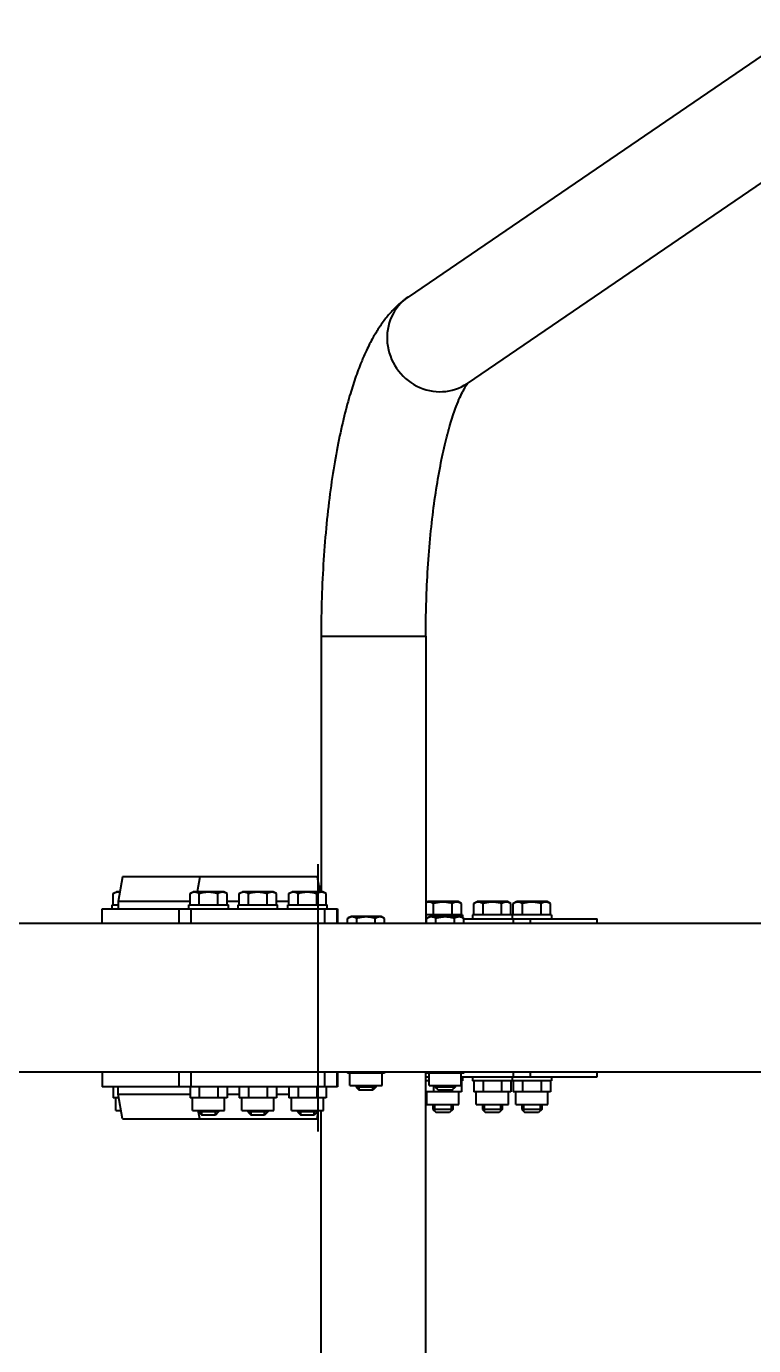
# Model space of a CAD drawing. Header units: millimetres. Extents: x 12256 to 15321, y 1839 to 5345.
# Drawn here: x 13685 to 13979, y 3128 to 3661 of the extents above; entities that cross this region are included whole.
import ezdxf

# ---------------------------------------------------------------- set-up
doc = ezdxf.new("R2010")
doc.units = ezdxf.units.MM
doc.layers.add('DiKom', color=7, linetype='Continuous')

msp = doc.modelspace()

# ---------------------------------------------------------------- linework, layer by layer
at = {"layer": 'DiKom', "color": 7, "linetype": 'Continuous', "lineweight": 40}
for p, q in [((13999.56, 3661.22), (13839.15, 3551.77)), ((13991.97, 3604.83), (13863, 3516.83)), ((13863, 3516.83), (13863, 3516.83)), ((13803.98, 3414.64), (13803.98, 3311.24)), ((13803.98, 3414.64), (13846.28, 3414.64)), ((13846.28, 3414.64), (13846.28, 3298.34)), ((13802.57, 3322.34), (13802.57, 3214.34)), ((13723.67, 3317.34), (13721.91, 3307.34)), ((13802.33, 3317.34), (13723.67, 3317.34)), ((13754.86, 3317.34), (13753.78, 3311.24)), ((13802.33, 3317.34), (13803.41, 3311.24)), ((13803.98, 3313.34), (13803.04, 3313.34)), ((13719.9, 3310.47), (13721.23, 3311.24)), ((13719.9, 3305.94), (13719.9, 3310.47)), ((13722.6, 3311.24), (13721.23, 3311.24)), ((13750.94, 3310.48), (13750.93, 3310.47)), ((13750.93, 3305.94), (13750.93, 3310.47)), ((13750.94, 3310.48), (13752.26, 3311.24)), ((13764.61, 3311.24), (13752.26, 3311.24)), ((13754.67, 3305.94), (13754.67, 3310.47)), ((13762.17, 3305.94), (13762.17, 3310.47)), ((13765.93, 3310.48), (13764.61, 3311.24)), ((13765.93, 3310.48), (13765.94, 3310.47)), ((13765.94, 3305.94), (13765.94, 3310.47)), ((13770.87, 3310.48), (13770.86, 3310.47)), ((13770.86, 3305.94), (13770.86, 3310.47)), ((13770.87, 3310.48), (13772.19, 3311.24)), ((13784.54, 3311.24), (13772.19, 3311.24)), ((13774.6, 3305.94), (13774.6, 3310.47)), ((13782.11, 3305.94), (13782.11, 3310.47)), ((13785.86, 3310.48), (13784.54, 3311.24)), ((13785.86, 3310.48), (13785.87, 3310.47)), ((13785.87, 3305.94), (13785.87, 3310.47)), ((13790.94, 3310.48), (13790.93, 3310.47)), ((13790.93, 3305.94), (13790.93, 3310.47)), ((13790.94, 3310.48), (13792.26, 3311.24)), ((13804.61, 3311.24), (13792.26, 3311.24)), ((13794.67, 3305.94), (13794.67, 3310.47)), ((13802.17, 3305.94), (13802.17, 3310.47)), ((13805.93, 3310.48), (13804.61, 3311.24)), ((13805.93, 3310.48), (13805.94, 3310.47)), ((13805.94, 3305.94), (13805.94, 3310.47)), ((13715.41, 3298.34), (13715.41, 3304.34)), ((13715.41, 3304.34), (13810.6, 3304.34)), ((13719.41, 3304.34), (13719.41, 3305.94)), ((13719.41, 3305.94), (13721.23, 3305.94)), ((13721.23, 3305.94), (13721.91, 3305.94)), ((13750.93, 3307.34), (13721.91, 3307.34)), ((13721.91, 3307.34), (13721.91, 3304.34)), ((13746.35, 3304.34), (13746.35, 3298.34)), ((13750.44, 3304.34), (13750.44, 3305.94)), ((13750.44, 3305.94), (13766.44, 3305.94)), ((13751.33, 3304.34), (13751.33, 3298.34)), ((13770.86, 3307.34), (13765.94, 3307.34)), ((13766.44, 3304.34), (13766.44, 3305.94)), ((13770.37, 3304.34), (13770.37, 3305.94)), ((13770.37, 3305.94), (13786.37, 3305.94)), ((13790.93, 3307.34), (13785.87, 3307.34)), ((13786.37, 3304.34), (13786.37, 3305.94)), ((13790.44, 3304.34), (13790.44, 3305.94)), ((13790.44, 3305.94), (13806.44, 3305.94)), ((13805.33, 3304.34), (13805.33, 3298.34)), ((13806.44, 3304.34), (13806.44, 3305.94)), ((13810.35, 3304.34), (13810.35, 3298.34)), ((13810.6, 3304.34), (13810.6, 3298.34)), ((13846.28, 3306.83), (13847, 3307.24)), ((13859.35, 3307.24), (13847, 3307.24)), ((13849.42, 3301.94), (13849.42, 3306.47)), ((13856.92, 3301.94), (13856.92, 3306.47)), ((13860.68, 3306.47), (13859.35, 3307.24)), ((13860.68, 3301.94), (13860.68, 3306.47)), ((13865.68, 3306.47), (13867.01, 3307.24)), ((13865.68, 3301.94), (13865.68, 3306.47)), ((13865.68, 3306.47), (13865.68, 3306.47)), ((13879.36, 3307.24), (13867.01, 3307.24)), ((13869.43, 3301.94), (13869.43, 3306.47)), ((13876.94, 3301.94), (13876.94, 3306.47)), ((13880.69, 3306.47), (13879.36, 3307.24)), ((13880.69, 3301.94), (13880.69, 3306.47)), ((13881.65, 3306.47), (13882.98, 3307.24)), ((13881.65, 3301.94), (13881.65, 3306.47)), ((13881.65, 3306.47), (13881.65, 3306.47)), ((13895.33, 3307.24), (13882.98, 3307.24)), ((13885.4, 3301.94), (13885.4, 3306.47)), ((13892.9, 3301.94), (13892.9, 3306.47)), ((13896.66, 3306.47), (13895.33, 3307.24)), ((13896.66, 3301.94), (13896.66, 3306.47)), ((14026.29, 3298.34), (13256.34, 3298.34)), ((13814.6, 3300.47), (13815.93, 3301.24)), ((13814.6, 3298.34), (13814.6, 3300.47)), ((13814.6, 3300.47), (13814.6, 3300.47)), ((13828.28, 3301.24), (13815.93, 3301.24)), ((13818.35, 3298.34), (13818.35, 3300.47)), ((13825.86, 3298.34), (13825.86, 3300.47)), ((13829.61, 3300.47), (13828.28, 3301.24)), ((13829.61, 3298.34), (13829.61, 3300.47)), ((13861.17, 3301.94), (13846.28, 3301.94)), ((13846.28, 3300.34), (13846.62, 3300.34)), ((13846.62, 3298.34), (13846.62, 3300.47)), ((13846.63, 3300.47), (13846.62, 3300.47)), ((13846.63, 3300.47), (13847.95, 3301.24)), ((13860.3, 3301.24), (13847.95, 3301.24)), ((13850.37, 3298.34), (13850.37, 3300.47)), ((13857.88, 3298.34), (13857.88, 3300.47)), ((13861.63, 3300.47), (13860.3, 3301.24)), ((13861.17, 3301.94), (13861.17, 3300.74)), ((13861.63, 3298.34), (13861.63, 3300.47)), ((13861.63, 3300.34), (13915.65, 3300.34)), ((13865.19, 3301.94), (13865.19, 3300.34)), ((13897.15, 3301.94), (13865.19, 3301.94)), ((13881.15, 3301.94), (13881.15, 3300.34)), ((13881.8, 3298.34), (13881.8, 3300.34)), ((13888.63, 3298.34), (13888.63, 3300.34)), ((13897.15, 3301.94), (13897.15, 3300.34)), ((13915.65, 3298.34), (13915.65, 3300.34)), ((14026.29, 3238.34), (13256.34, 3238.34)), ((13715.41, 3238.34), (13715.41, 3232.34)), ((13746.35, 3238.34), (13746.35, 3232.34)), ((13751.33, 3238.34), (13751.33, 3232.34)), ((13805.33, 3238.34), (13805.33, 3232.34)), ((13810.35, 3238.34), (13810.35, 3232.34)), ((13810.6, 3238.34), (13810.6, 3232.34)), ((13814.6, 3238.34), (13814.6, 3237.94)), ((13829.61, 3237.94), (13814.6, 3237.94)), ((13815.61, 3232.84), (13815.61, 3237.94)), ((13818.35, 3238.34), (13818.35, 3237.94)), ((13825.86, 3238.34), (13825.86, 3237.94)), ((13828.61, 3232.84), (13828.61, 3237.94)), ((13829.61, 3238.34), (13829.61, 3237.94)), ((13846.28, 3122.04), (13846.28, 3238.34)), ((13846.28, 3236.34), (13847.63, 3236.34)), ((13847.63, 3234.74), (13846.28, 3234.74)), ((13846.62, 3238.34), (13846.62, 3237.94)), ((13848.5, 3237.94), (13846.62, 3237.94)), ((13847.63, 3232.84), (13847.63, 3237.94)), ((13850.37, 3237.94), (13848.5, 3237.94)), ((13850.37, 3238.34), (13850.37, 3237.94)), ((13854.13, 3237.94), (13850.37, 3237.94)), ((13857.88, 3237.94), (13854.13, 3237.94)), ((13857.88, 3238.34), (13857.88, 3237.94)), ((13859.76, 3237.94), (13857.88, 3237.94)), ((13861.63, 3237.94), (13859.76, 3237.94)), ((13860.63, 3232.84), (13860.63, 3237.94)), ((13860.63, 3236.34), (13881.8, 3236.34)), ((13861.17, 3234.74), (13860.63, 3234.74)), ((13860.68, 3234.74), (13860.68, 3230.34)), ((13861.17, 3236.34), (13861.17, 3234.74)), ((13861.63, 3238.34), (13861.63, 3237.94)), ((13865.19, 3236.34), (13865.19, 3234.74)), ((13878.9, 3234.74), (13865.19, 3234.74)), ((13865.68, 3234.74), (13865.68, 3230.34)), ((13869.43, 3234.74), (13869.43, 3230.34)), ((13876.94, 3234.74), (13876.94, 3230.34)), ((13881.15, 3234.74), (13878.9, 3234.74)), ((13880.69, 3234.74), (13880.69, 3230.34)), ((13881.15, 3236.34), (13881.15, 3234.74)), ((13894.86, 3234.74), (13881.15, 3234.74)), ((13881.65, 3234.74), (13881.65, 3230.34)), ((13881.8, 3236.34), (13881.8, 3238.34)), ((13881.8, 3236.34), (13888.63, 3236.34)), ((13885.4, 3234.74), (13885.4, 3230.34)), ((13888.63, 3236.34), (13888.63, 3238.34)), ((13888.63, 3236.34), (13915.65, 3236.34)), ((13892.9, 3234.74), (13892.9, 3230.34)), ((13897.15, 3234.74), (13894.86, 3234.74)), ((13896.66, 3234.74), (13896.66, 3230.34)), ((13897.15, 3236.34), (13897.15, 3234.74)), ((13915.65, 3236.34), (13915.65, 3238.34)), ((13810.6, 3232.34), (13715.41, 3232.34)), ((13719.9, 3232.34), (13719.9, 3227.94)), ((13721.78, 3227.94), (13719.9, 3227.94)), ((13720.91, 3222.84), (13720.91, 3227.94)), ((13722.15, 3227.94), (13721.78, 3227.94)), ((13721.91, 3229.34), (13721.91, 3232.34)), ((13723.67, 3219.34), (13721.91, 3229.34)), ((13721.91, 3229.34), (13750.93, 3229.34)), ((13750.93, 3232.34), (13750.93, 3227.94)), ((13765.94, 3227.94), (13750.93, 3227.94)), ((13751.94, 3222.84), (13751.94, 3227.94)), ((13754.67, 3232.34), (13754.67, 3227.94)), ((13762.17, 3232.34), (13762.17, 3227.94)), ((13764.94, 3222.84), (13764.94, 3227.94)), ((13765.94, 3232.34), (13765.94, 3227.94)), ((13765.94, 3229.34), (13770.86, 3229.34)), ((13770.86, 3232.34), (13770.86, 3227.94)), ((13785.87, 3227.94), (13770.86, 3227.94)), ((13771.87, 3222.84), (13771.87, 3227.94)), ((13774.6, 3232.34), (13774.6, 3227.94)), ((13782.11, 3232.34), (13782.11, 3227.94)), ((13784.87, 3222.84), (13784.87, 3227.94)), ((13785.87, 3232.34), (13785.87, 3227.94)), ((13785.87, 3229.34), (13790.93, 3229.34)), ((13790.93, 3232.34), (13790.93, 3227.94)), ((13805.94, 3227.94), (13790.93, 3227.94)), ((13791.94, 3222.84), (13791.94, 3227.94)), ((13794.67, 3232.34), (13794.67, 3227.94)), ((13802.17, 3232.34), (13802.17, 3227.94)), ((13804.94, 3222.84), (13804.94, 3227.94)), ((13805.94, 3232.34), (13805.94, 3227.94)), ((13815.61, 3232.84), (13828.61, 3232.84)), ((13818.11, 3232.84), (13818.11, 3232.19)), ((13818.11, 3232.19), (13819.36, 3230.94)), ((13826.11, 3232.19), (13818.11, 3232.19)), ((13819.36, 3230.94), (13819.36, 3232.84)), ((13824.86, 3230.94), (13819.36, 3230.94)), ((13824.86, 3230.94), (13824.86, 3232.84)), ((13826.11, 3232.19), (13824.86, 3230.94)), ((13826.11, 3232.84), (13826.11, 3232.19)), ((13847.54, 3230.34), (13846.28, 3230.34)), ((13846.67, 3225.24), (13846.67, 3230.34)), ((13849.42, 3230.34), (13847.54, 3230.34)), ((13847.63, 3232.84), (13860.63, 3232.84)), ((13849.42, 3232.84), (13849.42, 3230.34)), ((13853.17, 3230.34), (13849.42, 3230.34)), ((13850.13, 3232.84), (13850.13, 3232.19)), ((13850.13, 3232.19), (13851.38, 3230.94)), ((13858.13, 3232.19), (13850.13, 3232.19)), ((13850.81, 3232.84), (13850.81, 3232.19)), ((13850.81, 3232.19), (13850.81, 3231.52)), ((13856.88, 3230.94), (13851.38, 3230.94)), ((13856.92, 3230.34), (13853.17, 3230.34)), ((13858.13, 3232.19), (13856.88, 3230.94)), ((13856.92, 3230.99), (13856.92, 3230.34)), ((13858.8, 3230.34), (13856.92, 3230.34)), ((13857.45, 3232.84), (13857.45, 3232.19)), ((13857.45, 3232.19), (13857.45, 3231.52)), ((13858.13, 3232.84), (13858.13, 3232.19)), ((13860.68, 3230.34), (13858.8, 3230.34)), ((13859.67, 3225.24), (13859.67, 3230.34)), ((13867.56, 3230.34), (13865.68, 3230.34)), ((13866.69, 3225.24), (13866.69, 3230.34)), ((13869.43, 3230.34), (13867.56, 3230.34)), ((13873.18, 3230.34), (13869.43, 3230.34)), ((13876.94, 3230.34), (13873.18, 3230.34)), ((13878.81, 3230.34), (13876.94, 3230.34)), ((13880.69, 3230.34), (13878.81, 3230.34)), ((13879.69, 3225.24), (13879.69, 3230.34)), ((13883.52, 3230.34), (13881.65, 3230.34)), ((13882.65, 3225.24), (13882.65, 3230.34)), ((13885.4, 3230.34), (13883.52, 3230.34)), ((13889.15, 3230.34), (13885.4, 3230.34)), ((13892.9, 3230.34), (13889.15, 3230.34)), ((13894.78, 3230.34), (13892.9, 3230.34)), ((13896.66, 3230.34), (13894.78, 3230.34)), ((13895.65, 3225.24), (13895.65, 3230.34)), ((13720.91, 3222.84), (13723.05, 3222.84)), ((13751.94, 3222.84), (13764.94, 3222.84)), ((13754.86, 3219.34), (13754.24, 3222.84)), ((13754.44, 3222.84), (13754.44, 3222.19)), ((13755.69, 3220.94), (13755.69, 3222.84)), ((13761.19, 3220.94), (13761.19, 3222.84)), ((13762.44, 3222.84), (13762.44, 3222.19)), ((13771.87, 3222.84), (13784.87, 3222.84)), ((13774.37, 3222.84), (13774.37, 3222.19)), ((13775.62, 3220.94), (13775.62, 3222.84)), ((13781.12, 3220.94), (13781.12, 3222.84)), ((13782.37, 3222.84), (13782.37, 3222.19)), ((13791.94, 3222.84), (13804.94, 3222.84)), ((13794.44, 3222.84), (13794.44, 3222.19)), ((13795.69, 3220.94), (13795.69, 3222.84)), ((13801.19, 3220.94), (13801.19, 3222.84)), ((13802.33, 3219.34), (13802.95, 3222.84)), ((13802.44, 3222.84), (13802.44, 3222.19)), ((13803.98, 3122.04), (13803.98, 3222.84)), ((13846.67, 3225.24), (13859.67, 3225.24)), ((13849.17, 3225.24), (13849.17, 3223.19)), ((13849.17, 3223.19), (13850.42, 3221.94)), ((13856.64, 3223.19), (13849.17, 3223.19)), ((13849.85, 3225.24), (13849.85, 3223.19)), ((13849.85, 3223.19), (13849.85, 3222.52)), ((13857.17, 3223.19), (13855.92, 3221.94)), ((13856.5, 3225.24), (13856.5, 3223.19)), ((13856.5, 3223.19), (13856.5, 3223.03)), ((13856.5, 3223.03), (13856.5, 3222.52)), ((13857.17, 3223.19), (13856.64, 3223.19)), ((13857.17, 3225.24), (13857.17, 3223.19)), ((13866.69, 3225.24), (13879.69, 3225.24)), ((13869.19, 3225.24), (13869.19, 3223.19)), ((13869.19, 3223.19), (13870.44, 3221.94)), ((13876.65, 3223.19), (13869.19, 3223.19)), ((13869.86, 3225.24), (13869.86, 3223.19)), ((13869.86, 3223.19), (13869.86, 3222.52)), ((13877.19, 3223.19), (13875.94, 3221.94)), ((13876.51, 3225.24), (13876.51, 3223.19)), ((13876.51, 3223.19), (13876.51, 3223.03)), ((13876.51, 3223.03), (13876.51, 3222.52)), ((13877.19, 3223.19), (13876.65, 3223.19)), ((13877.19, 3225.24), (13877.19, 3223.19)), ((13882.65, 3225.24), (13895.65, 3225.24)), ((13885.15, 3225.24), (13885.15, 3223.19)), ((13885.15, 3223.19), (13886.4, 3221.94)), ((13892.62, 3223.19), (13885.15, 3223.19)), ((13885.83, 3225.24), (13885.83, 3223.19)), ((13885.83, 3223.19), (13885.83, 3222.52)), ((13893.15, 3223.19), (13891.9, 3221.94)), ((13892.48, 3225.24), (13892.48, 3223.19)), ((13892.48, 3223.19), (13892.48, 3223.03)), ((13892.48, 3223.03), (13892.48, 3222.52)), ((13893.15, 3223.19), (13892.62, 3223.19)), ((13893.15, 3225.24), (13893.15, 3223.19)), ((13723.67, 3219.34), (13802.33, 3219.34)), ((13754.44, 3222.19), (13755.69, 3220.94)), ((13762.44, 3222.19), (13754.44, 3222.19)), ((13761.19, 3220.94), (13755.69, 3220.94)), ((13762.44, 3222.19), (13761.19, 3220.94)), ((13774.37, 3222.19), (13775.62, 3220.94)), ((13782.37, 3222.19), (13774.37, 3222.19)), ((13781.12, 3220.94), (13775.62, 3220.94)), ((13782.37, 3222.19), (13781.12, 3220.94)), ((13794.44, 3222.19), (13795.69, 3220.94)), ((13802.44, 3222.19), (13794.44, 3222.19)), ((13801.19, 3220.94), (13795.69, 3220.94)), ((13802.44, 3222.19), (13801.19, 3220.94)), ((13855.55, 3221.94), (13850.42, 3221.94)), ((13855.92, 3221.94), (13855.55, 3221.94)), ((13875.57, 3221.94), (13870.44, 3221.94)), ((13875.94, 3221.94), (13875.57, 3221.94)), ((13891.53, 3221.94), (13886.4, 3221.94)), ((13891.9, 3221.94), (13891.53, 3221.94))]:
    msp.add_line(p, q, dxfattribs=at)
msp.add_ellipse((13851.08, 3534.3), major_axis=(-11.92, 17.47), ratio=0.951357, start_param=0, end_param=3.141593, dxfattribs=at)
for points, knots in [([(13839.15, 3551.77), (13838.77, 3551.51), (13837.71, 3550.75), (13835.63, 3549.09), (13832.95, 3546.55), (13829.98, 3543.11), (13827.29, 3539.33), (13824.69, 3535), (13822.39, 3530.51), (13820, 3525.07), (13817.72, 3519.01), (13815.29, 3511.36), (13812.86, 3502.21), (13810.49, 3491.2), (13808.37, 3478.8), (13806.62, 3465.35), (13805.27, 3451.01), (13804.36, 3435.95), (13804.02, 3423.71), (13803.98, 3416.58), (13803.98, 3414.64)], [0, 0, 0, 0, 0.253848, 0.710774, 1.472317, 2.34016, 3.323714, 4.159997, 5.223815, 6.132638, 7.340419, 8.535685, 10.010676, 11.639333, 13.31436, 15.026333, 16.769159, 18.539476, 20.334416, 21, 21, 21, 21]), ([(13846.28, 3414.64), (13846.28, 3416.9), (13846.33, 3423.2), (13846.64, 3434.19), (13847.42, 3447.32), (13848.64, 3460.47), (13850.23, 3472.62), (13852.1, 3483.57), (13854.19, 3493.15), (13856.39, 3501.2), (13858.38, 3507.07), (13860.08, 3511.18), (13861.29, 3513.69), (13862.23, 3515.36), (13862.92, 3516.43), (13863.3, 3516.94), (13863.45, 3517.12), (13863.48, 3517.16)], [0, 0, 0, 0, 0.838412, 2.335578, 4.102872, 5.839958, 7.543101, 9.206272, 10.820507, 12.372681, 13.84356, 14.85319, 15.837472, 16.49283, 17.14715, 17.80147, 18, 18, 18, 18]), ([(13722.54, 3310.95), (13722.43, 3310.98), (13722.23, 3311.02), (13721.96, 3311.05), (13721.73, 3311.06), (13721.48, 3311.04), (13721.21, 3311), (13720.88, 3310.92), (13720.45, 3310.76), (13720.11, 3310.59), (13719.9, 3310.47)], [0, 0, 0, 0, 1.471947, 2.442129, 3.370526, 4.239994, 5.495728, 6.73022, 8.324433, 11, 11, 11, 11]), ([(13754.67, 3310.47), (13754.43, 3310.61), (13754.12, 3310.77), (13753.7, 3310.91), (13753.46, 3310.98), (13753.21, 3311.03), (13752.98, 3311.05), (13752.75, 3311.06), (13752.51, 3311.04), (13752.24, 3311), (13751.91, 3310.92), (13751.48, 3310.76), (13751.15, 3310.6), (13750.94, 3310.48)], [0, 0, 0, 0, 2.757796, 3.597749, 4.649851, 5.507707, 6.37628, 7.207444, 7.985851, 9.11007, 10.215271, 11.642519, 14, 14, 14, 14]), ([(13762.17, 3310.47), (13761.88, 3310.56), (13761.46, 3310.67), (13760.82, 3310.81), (13760.29, 3310.91), (13759.74, 3310.98), (13759.24, 3311.03), (13758.78, 3311.05), (13758.33, 3311.06), (13757.9, 3311.04), (13757.43, 3311.01), (13756.83, 3310.95), (13755.88, 3310.79), (13755.15, 3310.61), (13754.67, 3310.47)], [0, 0, 0, 0, 1.792921, 2.606895, 3.844333, 4.968544, 5.885196, 6.813299, 7.701429, 8.533187, 9.335775, 10.524184, 12.063388, 15, 15, 15, 15]), ([(13765.94, 3310.47), (13765.7, 3310.61), (13765.38, 3310.77), (13764.97, 3310.91), (13764.72, 3310.98), (13764.47, 3311.03), (13764.24, 3311.05), (13764.01, 3311.06), (13763.76, 3311.04), (13763.49, 3311), (13763.16, 3310.92), (13762.72, 3310.76), (13762.38, 3310.59), (13762.17, 3310.47)], [0, 0, 0, 0, 2.750356, 3.588044, 4.637308, 5.492849, 6.359079, 7.188001, 7.964308, 9.085494, 10.187714, 11.611112, 14, 14, 14, 14]), ([(13774.6, 3310.47), (13774.36, 3310.61), (13774.05, 3310.77), (13773.63, 3310.91), (13773.39, 3310.98), (13773.14, 3311.03), (13772.91, 3311.05), (13772.69, 3311.06), (13772.44, 3311.04), (13772.17, 3311), (13771.84, 3310.92), (13771.41, 3310.76), (13771.08, 3310.6), (13770.87, 3310.48)], [0, 0, 0, 0, 2.757796, 3.597749, 4.649851, 5.507707, 6.37628, 7.207444, 7.985851, 9.11007, 10.215271, 11.642519, 14, 14, 14, 14]), ([(13782.11, 3310.47), (13781.81, 3310.56), (13781.39, 3310.67), (13780.75, 3310.81), (13780.22, 3310.91), (13779.67, 3310.98), (13779.17, 3311.03), (13778.71, 3311.05), (13778.26, 3311.06), (13777.83, 3311.04), (13777.36, 3311.01), (13776.76, 3310.95), (13775.82, 3310.79), (13775.08, 3310.61), (13774.6, 3310.47)], [0, 0, 0, 0, 1.792921, 2.606895, 3.844333, 4.968544, 5.885196, 6.813299, 7.701429, 8.533187, 9.335775, 10.524184, 12.063388, 15, 15, 15, 15]), ([(13785.87, 3310.47), (13785.63, 3310.61), (13785.32, 3310.77), (13784.9, 3310.91), (13784.65, 3310.98), (13784.4, 3311.03), (13784.17, 3311.05), (13783.94, 3311.06), (13783.7, 3311.04), (13783.42, 3311), (13783.09, 3310.92), (13782.65, 3310.76), (13782.32, 3310.59), (13782.11, 3310.47)], [0, 0, 0, 0, 2.750356, 3.588044, 4.637308, 5.492849, 6.359079, 7.188001, 7.964308, 9.085494, 10.187714, 11.611112, 14, 14, 14, 14]), ([(13794.67, 3310.47), (13794.43, 3310.61), (13794.12, 3310.77), (13793.7, 3310.91), (13793.46, 3310.98), (13793.21, 3311.03), (13792.98, 3311.05), (13792.75, 3311.06), (13792.51, 3311.04), (13792.24, 3311), (13791.91, 3310.92), (13791.48, 3310.76), (13791.15, 3310.6), (13790.94, 3310.48)], [0, 0, 0, 0, 2.757796, 3.597749, 4.649851, 5.507707, 6.37628, 7.207444, 7.985851, 9.11007, 10.215271, 11.642519, 14, 14, 14, 14]), ([(13802.17, 3310.47), (13801.88, 3310.56), (13801.46, 3310.67), (13800.82, 3310.81), (13800.29, 3310.91), (13799.74, 3310.98), (13799.24, 3311.03), (13798.78, 3311.05), (13798.33, 3311.06), (13797.9, 3311.04), (13797.42, 3311.01), (13796.83, 3310.95), (13795.88, 3310.79), (13795.15, 3310.61), (13794.67, 3310.47)], [0, 0, 0, 0, 1.792921, 2.606895, 3.844333, 4.968544, 5.885196, 6.813299, 7.701429, 8.533187, 9.335775, 10.524184, 12.063388, 15, 15, 15, 15]), ([(13805.94, 3310.47), (13805.7, 3310.61), (13805.38, 3310.77), (13804.97, 3310.91), (13804.72, 3310.98), (13804.47, 3311.03), (13804.24, 3311.05), (13804.01, 3311.06), (13803.76, 3311.04), (13803.49, 3311), (13803.16, 3310.92), (13802.72, 3310.76), (13802.38, 3310.59), (13802.17, 3310.47)], [0, 0, 0, 0, 2.750356, 3.588044, 4.637308, 5.492849, 6.359079, 7.188001, 7.964308, 9.085494, 10.187714, 11.611112, 14, 14, 14, 14]), ([(13849.42, 3306.47), (13849.18, 3306.61), (13848.86, 3306.77), (13848.45, 3306.91), (13848.2, 3306.98), (13847.95, 3307.03), (13847.72, 3307.05), (13847.5, 3307.06), (13847.25, 3307.04), (13846.98, 3307), (13846.64, 3306.92), (13846.41, 3306.84), (13846.28, 3306.78)], [0, 0, 0, 0, 3.062623, 3.99542, 5.163814, 6.116491, 7.08107, 8.004105, 8.868552, 10.117034, 11.344397, 13, 13, 13, 13]), ([(13856.92, 3306.47), (13856.63, 3306.56), (13856.2, 3306.67), (13855.57, 3306.81), (13855.04, 3306.91), (13854.49, 3306.98), (13853.99, 3307.03), (13853.53, 3307.05), (13853.08, 3307.06), (13852.65, 3307.04), (13852.17, 3307.01), (13851.58, 3306.95), (13850.63, 3306.79), (13849.89, 3306.61), (13849.42, 3306.47)], [0, 0, 0, 0, 1.792921, 2.606895, 3.844333, 4.968544, 5.885196, 6.813299, 7.701429, 8.533187, 9.335775, 10.524184, 12.063388, 15, 15, 15, 15]), ([(13860.68, 3306.47), (13860.44, 3306.61), (13860.12, 3306.77), (13859.71, 3306.91), (13859.46, 3306.98), (13859.21, 3307.03), (13858.98, 3307.05), (13858.75, 3307.06), (13858.51, 3307.04), (13858.23, 3307), (13857.91, 3306.92), (13857.47, 3306.76), (13857.13, 3306.59), (13856.92, 3306.47)], [0, 0, 0, 0, 2.750356, 3.588044, 4.637308, 5.492849, 6.359079, 7.188001, 7.964308, 9.085494, 10.187714, 11.611112, 14, 14, 14, 14]), ([(13869.43, 3306.47), (13869.19, 3306.61), (13868.88, 3306.77), (13868.46, 3306.91), (13868.22, 3306.98), (13867.96, 3307.03), (13867.73, 3307.05), (13867.51, 3307.06), (13867.26, 3307.04), (13866.99, 3307), (13866.66, 3306.92), (13866.22, 3306.76), (13865.89, 3306.59), (13865.68, 3306.47)], [0, 0, 0, 0, 2.75171, 3.58981, 4.63959, 5.495553, 6.362209, 7.191539, 7.968228, 9.089966, 10.192728, 11.616827, 14, 14, 14, 14]), ([(13876.94, 3306.47), (13876.65, 3306.56), (13876.22, 3306.67), (13875.58, 3306.81), (13875.05, 3306.91), (13874.5, 3306.98), (13874, 3307.03), (13873.54, 3307.05), (13873.09, 3307.06), (13872.66, 3307.04), (13872.19, 3307.01), (13871.59, 3306.95), (13870.65, 3306.79), (13869.91, 3306.61), (13869.43, 3306.47)], [0, 0, 0, 0, 1.792921, 2.606895, 3.844333, 4.968544, 5.885196, 6.813299, 7.701429, 8.533187, 9.335775, 10.524184, 12.063388, 15, 15, 15, 15]), ([(13880.69, 3306.47), (13880.45, 3306.61), (13880.14, 3306.77), (13879.72, 3306.91), (13879.47, 3306.98), (13879.22, 3307.03), (13878.99, 3307.05), (13878.77, 3307.06), (13878.52, 3307.04), (13878.25, 3307), (13877.92, 3306.92), (13877.48, 3306.76), (13877.14, 3306.59), (13876.94, 3306.47)], [0, 0, 0, 0, 2.750356, 3.588044, 4.637308, 5.492849, 6.359079, 7.188001, 7.964308, 9.085494, 10.187714, 11.611112, 14, 14, 14, 14]), ([(13885.4, 3306.47), (13885.16, 3306.61), (13884.84, 3306.77), (13884.43, 3306.91), (13884.18, 3306.98), (13883.93, 3307.03), (13883.7, 3307.05), (13883.48, 3307.06), (13883.23, 3307.04), (13882.96, 3307), (13882.63, 3306.92), (13882.19, 3306.76), (13881.86, 3306.59), (13881.65, 3306.47)], [0, 0, 0, 0, 2.75171, 3.58981, 4.63959, 5.495553, 6.362209, 7.191539, 7.968228, 9.089966, 10.192728, 11.616827, 14, 14, 14, 14]), ([(13892.9, 3306.47), (13892.61, 3306.56), (13892.19, 3306.67), (13891.55, 3306.81), (13891.02, 3306.91), (13890.47, 3306.98), (13889.97, 3307.03), (13889.51, 3307.05), (13889.06, 3307.06), (13888.63, 3307.04), (13888.15, 3307.01), (13887.56, 3306.95), (13886.61, 3306.79), (13885.88, 3306.61), (13885.4, 3306.47)], [0, 0, 0, 0, 1.792921, 2.606895, 3.844333, 4.968544, 5.885196, 6.813299, 7.701429, 8.533187, 9.335775, 10.524184, 12.063388, 15, 15, 15, 15]), ([(13896.66, 3306.47), (13896.42, 3306.61), (13896.1, 3306.77), (13895.69, 3306.91), (13895.44, 3306.98), (13895.19, 3307.03), (13894.96, 3307.05), (13894.74, 3307.06), (13894.49, 3307.04), (13894.22, 3307), (13893.89, 3306.92), (13893.45, 3306.76), (13893.11, 3306.59), (13892.9, 3306.47)], [0, 0, 0, 0, 2.750356, 3.588044, 4.637308, 5.492849, 6.359079, 7.188001, 7.964308, 9.085494, 10.187714, 11.611112, 14, 14, 14, 14]), ([(13818.35, 3300.47), (13818.11, 3300.61), (13817.79, 3300.77), (13817.38, 3300.91), (13817.13, 3300.98), (13816.88, 3301.03), (13816.65, 3301.05), (13816.43, 3301.06), (13816.18, 3301.04), (13815.91, 3301), (13815.58, 3300.92), (13815.14, 3300.76), (13814.81, 3300.59), (13814.6, 3300.47)], [0, 0, 0, 0, 2.75171, 3.58981, 4.63959, 5.495553, 6.362209, 7.191539, 7.968228, 9.089966, 10.192728, 11.616827, 14, 14, 14, 14]), ([(13825.86, 3300.47), (13825.56, 3300.56), (13825.14, 3300.67), (13824.5, 3300.81), (13823.97, 3300.91), (13823.42, 3300.98), (13822.92, 3301.03), (13822.46, 3301.05), (13822.01, 3301.06), (13821.58, 3301.04), (13821.11, 3301.01), (13820.51, 3300.95), (13819.56, 3300.79), (13818.83, 3300.61), (13818.35, 3300.47)], [0, 0, 0, 0, 1.792921, 2.606895, 3.844333, 4.968544, 5.885196, 6.813299, 7.701429, 8.533187, 9.335775, 10.524184, 12.063388, 15, 15, 15, 15]), ([(13829.61, 3300.47), (13829.37, 3300.61), (13829.05, 3300.77), (13828.64, 3300.91), (13828.39, 3300.98), (13828.14, 3301.03), (13827.91, 3301.05), (13827.69, 3301.06), (13827.44, 3301.04), (13827.17, 3301), (13826.84, 3300.92), (13826.4, 3300.76), (13826.06, 3300.59), (13825.86, 3300.47)], [0, 0, 0, 0, 2.750356, 3.588044, 4.637308, 5.492849, 6.359079, 7.188001, 7.964308, 9.085494, 10.187714, 11.611112, 14, 14, 14, 14]), ([(13850.37, 3300.47), (13850.13, 3300.61), (13849.82, 3300.77), (13849.4, 3300.91), (13849.16, 3300.98), (13848.91, 3301.03), (13848.68, 3301.05), (13848.45, 3301.06), (13848.2, 3301.04), (13847.93, 3301), (13847.61, 3300.92), (13847.17, 3300.76), (13846.83, 3300.59), (13846.63, 3300.47)], [0, 0, 0, 0, 2.75171, 3.58981, 4.63959, 5.495553, 6.362209, 7.191539, 7.968228, 9.089966, 10.192728, 11.616827, 14, 14, 14, 14]), ([(13857.88, 3300.47), (13857.59, 3300.56), (13857.16, 3300.67), (13856.52, 3300.81), (13856, 3300.91), (13855.44, 3300.98), (13854.94, 3301.03), (13854.48, 3301.05), (13854.03, 3301.06), (13853.61, 3301.04), (13853.13, 3301.01), (13852.53, 3300.95), (13851.59, 3300.79), (13850.85, 3300.61), (13850.37, 3300.47)], [0, 0, 0, 0, 1.792921, 2.606895, 3.844333, 4.968544, 5.885196, 6.813299, 7.701429, 8.533187, 9.335775, 10.524184, 12.063388, 15, 15, 15, 15]), ([(13861.63, 3300.47), (13861.39, 3300.61), (13861.08, 3300.77), (13860.66, 3300.91), (13860.42, 3300.98), (13860.17, 3301.03), (13859.93, 3301.05), (13859.71, 3301.06), (13859.46, 3301.04), (13859.19, 3301), (13858.86, 3300.92), (13858.42, 3300.76), (13858.09, 3300.59), (13857.88, 3300.47)], [0, 0, 0, 0, 2.750356, 3.588044, 4.637308, 5.492849, 6.359079, 7.188001, 7.964308, 9.085494, 10.187714, 11.611112, 14, 14, 14, 14])]:
    msp.add_open_spline(points, degree=3, knots=knots, dxfattribs=at)

doc.saveas('drawing.dxf')
